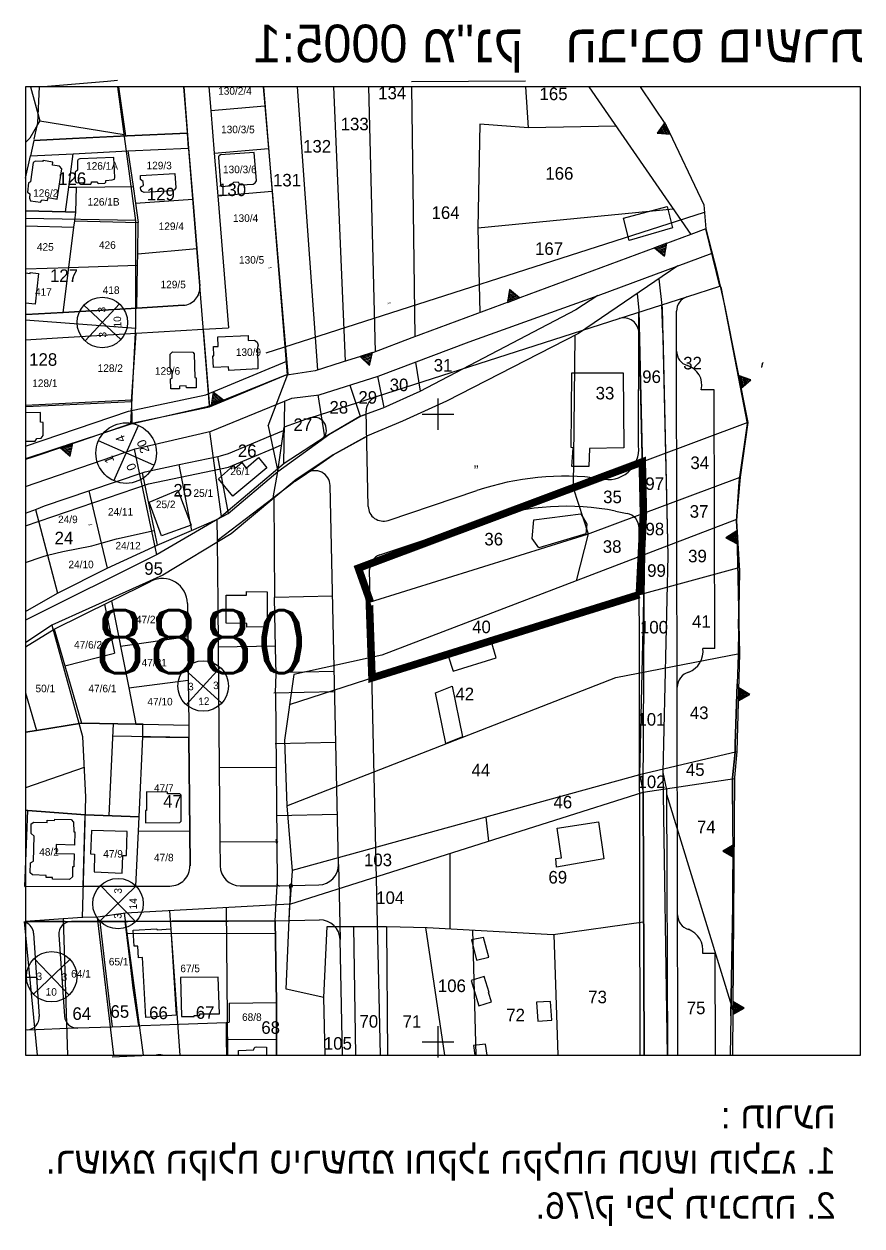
# Model space of a CAD drawing. Extents: x 148861 to 149208, y 169271 to 169495.
# Drawn here: x 149127.07 to 149160.42, y 169283 to 169330.87 of the extents above; entities that cross this region are included whole.
import ezdxf
from ezdxf.enums import TextEntityAlignment as Align

# ---------------------------------------------------------------- set-up
doc = ezdxf.new("R2010")
doc.units = 0
doc.header["$LTSCALE"] = 0.1
doc.header["$MEASUREMENT"] = 0
doc.layers.get('0').update_dxf_attribs({"linetype": 'CONTINUOUS'})
for name, color, linetype in [('BATIM', 4, 'CONTINUOUS'), ('D', 4, 'CONTINUOUS'), ('GUSH', 196, 'CONTINUOUS'), ('GUSHNAME', 196, 'CONTINUOUS'), ('HELKA', 192, 'CONTINUOUS'), ('K_AD_GRID', 8, 'CONTINUOUS'), ('MIG', 3, 'CONTINUOUS'), ('MISPAR-HELKA', 192, 'CONTINUOUS'), ('NUMLOT_1-', 4, 'CONTINUOUS'), ('ROAD-W', 8, 'CONTINUOUS'), ('S_CONCR_PRIM', 7, 'CONTINUOUS'), ('Z', 8, 'CONTINUOUS')]:
    doc.layers.add(name, color=color, linetype=linetype)
doc.styles.add('1', font='sivan.shx')
doc.styles.add('H', font='HEBTXT.SHX', dxfattribs={"width": 0.8})
doc.styles.add('ORON', font='oron.shx')
doc.styles.add('ROMANC', font='romanc.shx')
doc.styles.add('TRHEBTXT', font='hebtxt.shx')

# ---------------------------------------------------------------- blocks, each defined once
blk = doc.blocks.new('K_AD_GRID')
at = {"color": 8}
for p, q in [((0, -0.5), (0, 0.5)), ((-0.5, 0), (0.5, 0))]:
    blk.add_line(p, q, dxfattribs=at)
blk = doc.blocks.new('S')
for p, q in [((-0.05, -0.51), (-0.02, 0.02)), ((0.03, 0.56), (-0.02, 0.03))]:
    blk.add_line(p, q)
for centre, start, end in [((0.3, 0.54), 84.8817, 174.8817), ((-0.33, -0.5), 266.4293, 356.4293)]:
    blk.add_arc(centre, 0.275, start, end)
blk = doc.blocks.new('TVC_ROAD')
for p, q in [((-2.84, -2.79), (2.84, 2.89)), ((-2.84, 2.89), (2.84, -2.79))]:
    blk.add_line(p, q)
blk.add_circle((0, 0.05), 4.02)
at = {"style": 'H'}
for tag, p in [('NUMBER', (0, 2.48)), ('LEFT', (-1.97, 0.07)), ('RIGHT', (2.03, 0.07)), ('WIDTH', (0, -2.36))]:
    blk.add_attdef(tag, text='', height=1.2, dxfattribs=at).set_placement(p, align=Align.MIDDLE)
blk = doc.blocks.new('S_GUSH')
at = {"color": 196}
for p, q in [((-0.510684, 0.11547), (0.510684, 0.11547)), ((-0.444017, 0.23094), (0.444017, 0.23094)), ((-0.377351, 0.34641), (0.377351, 0.34641)), ((-0.310684, 0.46188), (0.310684, 0.46188)), ((-0.244017, 0.577351), (0.244017, 0.577351)), ((-0.177351, 0.692821), (0.177351, 0.692821)), ((-0.110684, 0.808291), (0.110684, 0.808291)), ((-0.044017, 0.923761), (0.044017, 0.923761))]:
    blk.add_line(p, q, dxfattribs=at)
blk.add_lwpolyline([(0, 1), (-0.577351, 0), (0.577351, 0)], close=True, dxfattribs=at)
blk = doc.blocks.new('TR_LOT')

msp = doc.modelspace()

# ---------------------------------------------------------------- linework, layer by layer
at = {"layer": 'BATIM', "color": 8}
for points in [[(149136.223, 169325.76), (149134.887, 169325.658), (149134.831, 169325.627), (149134.813, 169325.591), (149134.803, 169325.552), (149134.886, 169324.481), (149134.912, 169324.421), (149134.959, 169324.407), (149135.303, 169324.437), (149135.418, 169324.574), (149135.594, 169324.582), (149135.647, 169324.48), (149135.713, 169324.47), (149136.181, 169324.501), (149136.27, 169324.551), (149136.314, 169324.632), (149136.223, 169325.76)], [(149128.195, 169325.257), (149128.21, 169325.373), (149127.825, 169325.435), (149127.805, 169325.392), (149127.527, 169325.417), (149127.431, 169325.364), (149127.328, 169324.591), (149127.241, 169324.55), (149127.202, 169324.173), (149127.297, 169324.107), (149127.281, 169323.937), (149127.325, 169323.83), (149127.727, 169323.782), (149127.774, 169323.868), (149128.003, 169323.839), (149128.028, 169323.957), (149128.386, 169323.902), (149128.569, 169325.104), (149128.48, 169325.216), (149128.195, 169325.257)], [(149130.637, 169325.56), (149129.286, 169325.497), (149129.215, 169325.478), (149129.189, 169325.422), (149129.197, 169325.055), (149129.103, 169324.966), (149129.102, 169324.627), (149129.138, 169324.558), (149129.205, 169324.547), (149129.425, 169324.563), (149129.43, 169324.49), (149129.72, 169324.499), (149129.752, 169324.555), (149129.756, 169324.581), (149129.969, 169324.589), (149129.998, 169324.54), (149130.023, 169324.52), (149130.284, 169324.534), (149130.317, 169324.57), (149130.316, 169324.644), (149130.575, 169324.664), (149130.661, 169324.692), (149130.681, 169324.762), (149130.637, 169325.56)], [(149133.068, 169324.913), (149133.103, 169324.348), (149133.062, 169324.274), (149132.979, 169324.235), (149131.843, 169324.169), (149131.774, 169324.207), (149131.716, 169324.264), (149131.709, 169324.342), (149131.738, 169324.399), (149131.817, 169324.442), (149131.814, 169324.595), (149131.7, 169324.675), (149131.696, 169324.834), (149133.068, 169324.913)], [(149152.883, 169322.75), (149151.156, 169322.248), (149150.925, 169323.14), (149152.667, 169323.602), (149152.883, 169322.75)], [(149127.126, 169320.958), (149127.312, 169320.941), (149127.313, 169320.983), (149127.637, 169320.943), (149127.503, 169319.714), (149127.126, 169319.755)], [(149136.367, 169317.137), (149135.218, 169317.071), (149135.2, 169317.224), (149134.611, 169317.195), (149134.586, 169317.662), (149134.616, 169317.662), (149134.602, 169318.029), (149134.793, 169318.034), (149134.78, 169318.413), (149135.984, 169318.463), (149135.987, 169318.27), (149136.237, 169318.282), (149136.351, 169318.205), (149136.384, 169318.079), (149136.365, 169317.985), (149136.361, 169317.974), (149136.367, 169317.137)], [(149132.904, 169316.338), (149132.894, 169316.74), (149132.961, 169316.769), (149132.959, 169317.056), (149132.877, 169317.16), (149132.881, 169317.725), (149132.971, 169317.819), (149133.789, 169317.802), (149133.843, 169317.734), (149133.867, 169316.789), (149133.923, 169316.783), (149133.92, 169316.386), (149133.528, 169316.383), (149133.524, 169316.46), (149133.25, 169316.453), (149133.257, 169316.344), (149132.904, 169316.338)], [(149150.919, 169316.982), (149150.937, 169313.988), (149149.571, 169313.97), (149149.547, 169313.257), (149148.873, 169313.257), (149148.92, 169313.995), (149148.846, 169314.002), (149148.879, 169316.979), (149150.919, 169316.982)], [(149127.716, 169315.405), (149127.126, 169315.388)], [(149127.126, 169314.254), (149127.515, 169314.265), (149127.58, 169314.362), (149127.744, 169314.374), (149127.833, 169314.483), (149127.824, 169315.009), (149127.719, 169315.014), (149127.716, 169315.405)], [(149135.378, 169312.065), (149134.814, 169312.757), (149135.398, 169313.284), (149135.467, 169313.186), (149135.733, 169313.415), (149135.913, 169313.182), (149136.401, 169313.61), (149136.737, 169313.2), (149135.378, 169312.065)], [(149132.534, 169310.488), (149132.054, 169311.829), (149133.194, 169312.312), (149133.715, 169310.908), (149132.534, 169310.488)], [(149147.559, 169310.011), (149147.29, 169310.382), (149147.359, 169311.122), (149149.237, 169311.367), (149149.467, 169310.948), (149149.436, 169310.572), (149147.559, 169310.011)], [(149136.742, 169308.257), (149136.742, 169306.86), (149135.937, 169306.857), (149135.932, 169306.995), (149135.118, 169307.008), (149135.113, 169308.123), (149135.927, 169308.12), (149135.92, 169308.268), (149136.742, 169308.257)], [(149145.666, 169306.303), (149143.941, 169305.751), (149144.151, 169305.106), (149145.86, 169305.631), (149145.666, 169306.303)], [(149144.11, 169304.507), (149144.517, 169302.488), (149143.862, 169302.219), (149143.45, 169304.238), (149144.11, 169304.507)], [(149131.901, 169299.06), (149133.271, 169299.07), (149133.32, 169299.121), (149133.324, 169300.157), (149133.273, 169300.216), (149132.775, 169300.209), (149132.774, 169300.284), (149131.935, 169300.295), (149131.945, 169299.556), (149131.899, 169299.555), (149131.901, 169299.06)], [(149129.063, 169297.828), (149129.055, 169297.309), (149129, 169297.305), (149128.99, 169296.911), (149128.873, 169296.804), (149128.193, 169296.82), (149128.196, 169296.876), (149127.953, 169296.88), (149127.95, 169296.959), (149127.401, 169296.984), (149127.307, 169297.063), (149127.326, 169297.463), (149127.446, 169297.535), (149127.467, 169298.531), (149127.356, 169298.638), (149127.354, 169299.013), (149127.452, 169299.087), (149127.986, 169299.079), (149127.988, 169299.165), (149128.285, 169299.156), (149128.286, 169299.202), (149128.936, 169299.196), (149129.033, 169299.085), (149129.044, 169298.704), (149129.086, 169298.697), (149129.076, 169298.173), (149128.345, 169298.199), (149128.343, 169297.839), (149129.063, 169297.828)], [(149148.26, 169297.289), (149148.238, 169297.637), (149148.46, 169297.671), (149148.292, 169298.843), (149149.928, 169299.102), (149150.15, 169297.631), (149148.26, 169297.289)], [(149131.167, 169298.715), (149129.746, 169298.753), (149129.718, 169297.826), (149129.865, 169297.809), (149129.864, 169297.108), (149130.979, 169297.058), (149130.999, 169297.762), (149131.144, 169297.753), (149131.167, 169298.715)], [(149132.91, 169294.836), (149133.118, 169291.397), (149131.916, 169291.31), (149131.779, 169293.692), (149131.623, 169293.683), (149131.6, 169294.151), (149131.456, 169294.143), (149131.41, 169294.781), (149132.357, 169294.842), (149132.364, 169294.796), (149132.91, 169294.836)], [(149145.357, 169294.499), (149144.879, 169294.399), (149145.083, 169293.59), (149145.569, 169293.713), (149145.357, 169294.499)], [(149134.797, 169292.914), (149133.301, 169292.899), (149133.336, 169291.348), (149133.841, 169291.35), (149133.84, 169291.386), (149134.067, 169291.388), (149134.067, 169291.447), (149134.845, 169291.451), (149134.797, 169292.914)], [(149145.382, 169292.934), (149144.862, 169292.778), (149145.171, 169291.771), (149145.677, 169291.926), (149145.558, 169292.297), (149145.58, 169292.302), (149145.382, 169292.934)], [(149148.02, 169291.946), (149147.469, 169291.917), (149147.524, 169291.158), (149148.073, 169291.204), (149148.02, 169291.946)], [(149135.602, 169289.809), (149135.605, 169289.991), (149136.214, 169290.021), (149136.233, 169290.087), (149136.267, 169290.121), (149136.314, 169290.136), (149136.713, 169290.124), (149136.722, 169290.089), (149136.721, 169289.809)], [(149145.439, 169290.242), (149144.962, 169290.192), (149145.009, 169289.809)], [(149145.505, 169289.809), (149145.439, 169290.242)]]:
    msp.add_lwpolyline(points, dxfattribs=at)
at = {"layer": 'GUSH', "color": 8}
for points in [[(149151.591, 169328.371), (149152.626, 169326.834), (149154.131, 169323.67), (149154.213, 169322.72), (149153.615, 169322.496), (149142.499, 169318.371), (149140.976, 169317.797), (149139.728, 169317.401), (149138.651, 169317.065), (149137.444, 169316.874), (149134.355, 169315.626), (149131.276, 169314.926), (149127.126, 169313.551)], [(149154.213, 169322.72), (149154.647, 169321.021), (149154.959, 169319.613), (149155.874, 169315.004), (149155.578, 169312.821), (149155.431, 169311.19), (149155.553, 169305.807), (149155.446, 169301.905), (149155.35, 169300.867), (149155.263, 169289.809)]]:
    msp.add_lwpolyline(points, dxfattribs=at)
at = {"layer": 'HELKA', "color": 8}
for points in [[(149147.023, 169328.593), (149142.488, 169328.574)], [(149127.325, 169328.371), (149127.691, 169327.019), (149127.298, 169326.329), (149127.126, 169326.148)], [(149131.313, 169314.934), (149131.517, 169318.841), (149131.517, 169323.032), (149130.803, 169328.371)], [(149133.413, 169328.371), (149134.439, 169315.66)], [(149137.551, 169316.891), (149136.615, 169328.371)], [(149137.933, 169328.371), (149138.751, 169317.096)], [(149139.863, 169317.444), (149139.392, 169328.371)], [(149140.784, 169328.371), (149141.041, 169317.821)], [(149142.491, 169328.371), (149142.62, 169318.416)], [(149147.15, 169326.743), (149147.038, 169328.371)], [(149149.548, 169328.371), (149153.615, 169322.496)], [(149127.691, 169327.019), (149131.056, 169326.478)], [(149150.628, 169326.81), (149147.15, 169326.743), (149145.208, 169326.878), (149145.13, 169322.749), (149145.204, 169319.375)], [(149145.13, 169322.749), (149152.911, 169323.513)], [(149131.515, 169323.049), (149127.126, 169323.121)], [(149127.126, 169312.459), (149131.493, 169313.957), (149134.509, 169314.659), (149137.722, 169315.968), (149138.82, 169316.111), (149141.161, 169316.853), (149144.785, 169318.209), (149149.925, 169320.066), (149154.462, 169321.745)], [(149153.091, 169321.238), (149149.144, 169318.545), (149143.883, 169315.849), (149142.133, 169315.053), (149140.745, 169314.47), (149139.378, 169313.72), (149137.904, 169312.732), (149135.315, 169310.569), (149132.588, 169308.924), (149128.167, 169306.936), (149127.126, 169306.234)], [(149152.341, 169320.726), (149152.467, 169319.537), (149152.69, 169309.693), (149152.492, 169301.063), (149152.639, 169300.377), (149152.675, 169289.809)], [(149149.903, 169320.058), (149149.038, 169319.485), (149142.826, 169316.241), (149141.346, 169315.567), (149140.43, 169315.245), (149139.055, 169314.438), (149137.423, 169313.364), (149134.853, 169311.194), (149132.372, 169309.743), (149127.126, 169307.135)], [(149151.47, 169320.132), (149151.539, 169319.478), (149151.761, 169309.693), (149151.561, 169300.975), (149151.71, 169300.277), (149151.746, 169289.809)], [(149127.126, 169319.086), (149131.513, 169318.755)], [(149148.989, 169318.466), (149148.928, 169312.404), (149149.529, 169310.563), (149149.049, 169308.701)], [(149142.647, 169317.409), (149142.834, 169316.245)], [(149141.408, 169315.595), (149141.146, 169316.848)], [(149140.031, 169316.495), (149140.447, 169315.251)], [(149127.126, 169315.689), (149131.364, 169315.912)], [(149137.431, 169315.849), (149137.399, 169313.344)], [(149139.045, 169314.432), (149138.769, 169316.105)], [(149155.874, 169315.004), (149140.376, 169309.202), (149140.812, 169307.845), (149149.502, 169310.553), (149155.578, 169312.821)], [(149134.93, 169311.26), (149134.465, 169314.649)], [(149131.449, 169313.942), (149132.346, 169309.73)], [(149155.432, 169311.142), (149141.314, 169305.743), (149137.809, 169304.97), (149137.435, 169302.351), (149137.533, 169299.737), (149137.74, 169297.154), (149137.641, 169295.822), (149151.71, 169300.277), (149155.35, 169300.829)], [(149137.637, 169303.768), (149149.01, 169307.452), (149155.475, 169309.214)], [(149128.167, 169306.936), (149129.392, 169302.492), (149129.519, 169300.081), (149129.382, 169295.282)], [(149137.533, 169299.733), (149150.623, 169304.849), (149155.553, 169305.807)], [(149155.444, 169301.884), (149151.561, 169300.975), (149137.74, 169297.161)], [(149129.457, 169301.266), (149127.126, 169300.45)], [(149152.64, 169300.195), (149155.277, 169291.596)], [(149145.446, 169299.287), (149145.556, 169298.328)], [(149144.022, 169297.842), (149144.014, 169294.841)], [(149139.056, 169289.809), (149139.002, 169292.106), (149137.503, 169292.441), (149137.641, 169295.822), (149131.112, 169295.464), (149129.999, 169295.301), (149129.385, 169295.283), (149127.126, 169295.133)], [(149132.854, 169295.56), (149133.273, 169289.809)], [(149135.185, 169289.809), (149135.12, 169295.684)], [(149127.067, 169295.129), (149127.589, 169289.809)], [(149128.811, 169289.809), (149128.639, 169295.233)], [(149129.983, 169295.3), (149130.63, 169289.809)], [(149131.823, 169289.809), (149131.071, 169295.458)], [(149139.002, 169292.106), (149139.134, 169294.93), (149141.493, 169294.934), (149143.111, 169294.891), (149148.136, 169294.609), (149151.728, 169295.117)], [(149140.184, 169294.932), (149140.256, 169289.809)], [(149141.554, 169289.809), (149141.502, 169294.934)], [(149143.044, 169294.893), (149143.799, 169289.809)], [(149145.068, 169289.809), (149144.937, 169294.789)], [(149148.161, 169294.612), (149148.316, 169289.809)]]:
    msp.add_lwpolyline(points, dxfattribs=at)
at = {"layer": 'MIG', "color": 8}
for p, q in [((149127.681, 169328.376), (149130.387, 169328.6)), ((149130.387, 169328.6), (149130.786, 169328.639)), ((149130.787, 169328.633), (149130.787, 169328.633)), ((149127.617, 169326.94), (149127.681, 169328.376)), ((149127.617, 169326.94), (149127.681, 169328.376)), ((149130.825, 169328.371), (149131.108, 169326.415)), ((149130.825, 169328.371), (149131.108, 169326.415)), ((149130.825, 169328.371), (149131.108, 169326.415)), ((149133.421, 169328.371), (149133.618, 169325.928)), ((149134.426, 169328.371), (149134.502, 169327.428)), ((149136.59, 169328.371), (149136.655, 169327.617)), ((149134.502, 169327.428), (149136.655, 169327.617)), ((149136.655, 169327.617), (149136.799, 169325.921)), ((149134.502, 169327.428), (149134.639, 169325.729)), ((149127.47, 169326.281), (149127.617, 169326.94)), ((149127.459, 169326.23), (149128.99, 169326.308)), ((149128.99, 169326.308), (149131.164, 169326.418)), ((149131.167, 169326.418), (149133.57, 169326.526)), ((149127.323, 169325.622), (149129.021, 169325.709)), ((149127.323, 169325.622), (149129.021, 169325.709)), ((149128.848, 169324.371), (149129.021, 169325.709)), ((149129.021, 169325.709), (149131.194, 169325.819)), ((149129.021, 169325.709), (149131.194, 169325.819)), ((149131.194, 169325.819), (149133.618, 169325.928)), ((149131.194, 169325.819), (149133.618, 169325.928)), ((149131.194, 169325.819), (149131.205, 169325.745)), ((149131.205, 169325.745), (149131.405, 169324.395)), ((149133.618, 169325.928), (149133.783, 169323.892)), ((149133.618, 169325.928), (149133.783, 169323.892)), ((149134.639, 169325.729), (149136.799, 169325.921)), ((149134.639, 169325.729), (149134.776, 169324.024)), ((149136.799, 169325.921), (149136.944, 169324.22)), ((149127.126, 169324.733), (149127.323, 169325.622)), ((149127.126, 169324.733), (149127.323, 169325.622)), ((149128.723, 169323.396), (149128.848, 169324.371)), ((149128.848, 169324.371), (149129.149, 169324.373)), ((149129.13, 169323.386), (149129.149, 169324.373)), ((149129.149, 169324.373), (149131.405, 169324.395)), ((149131.405, 169324.395), (149131.502, 169323.738)), ((149131.502, 169323.738), (149133.783, 169323.892)), ((149133.783, 169323.892), (149133.942, 169321.928)), ((149133.783, 169323.892), (149133.942, 169321.928)), ((149134.776, 169324.024), (149136.944, 169324.22)), ((149134.776, 169324.024), (149134.988, 169321.401)), ((149136.944, 169324.22), (149137.17, 169321.563)), ((149127.126, 169323.438), (149128.723, 169323.396)), ((149128.723, 169323.396), (149127.126, 169323.438)), ((149128.723, 169323.396), (149129.13, 169323.386)), ((149129.13, 169323.386), (149128.723, 169323.396)), ((149129.086, 169323.036), (149129.13, 169323.386)), ((149129.086, 169323.036), (149129.13, 169323.386)), ((149131.502, 169323.738), (149131.616, 169322.97)), ((149136.7, 169317.772), (149154.155, 169323.384)), ((149127.126, 169322.837), (149129.055, 169322.787)), ((149127.126, 169322.837), (149129.055, 169322.787)), ((149129.055, 169322.787), (149129.086, 169323.036)), ((149129.055, 169322.787), (149129.086, 169323.036)), ((149129.086, 169323.036), (149131.616, 169322.97)), ((149131.596, 169321.724), (149131.616, 169322.97)), ((149128.852, 169321.177), (149129.055, 169322.787)), ((149154.763, 169320.428), (149154.213, 169322.72)), ((149131.596, 169321.724), (149133.942, 169321.928)), ((149133.942, 169321.928), (149134.064, 169320.426)), ((149133.942, 169321.928), (149134.064, 169320.426)), ((149131.589, 169321.27), (149131.596, 169321.724)), ((149134.988, 169321.401), (149135.2, 169318.775)), ((149137.17, 169321.563), (149137.397, 169318.906)), ((149127.126, 169321.119), (149128.852, 169321.177)), ((149128.627, 169319.386), (149128.852, 169321.177)), ((149128.852, 169321.177), (149131.589, 169321.27)), ((149131.561, 169319.561), (149131.589, 169321.27)), ((149150.757, 169319.14), (149153.455, 169320.008)), ((149153.455, 169320.008), (149154.763, 169320.428)), ((149155.439, 169317.162), (149154.815, 169320.402)), ((149155.439, 169317.162), (149154.815, 169320.402)), ((149128.627, 169319.386), (149131.561, 169319.561)), ((149131.561, 169319.561), (149128.627, 169319.386)), ((149131.561, 169319.561), (149133.408, 169319.671)), ((149133.408, 169319.671), (149131.561, 169319.561)), ((149152.489, 169318.572), (149152.451, 169319.685)), ((149127.145, 169319.301), (149128.627, 169319.386)), ((149128.627, 169319.386), (149127.145, 169319.301)), ((149141.099, 169316.035), (149150.757, 169319.14)), ((149151.54, 169318.57), (149151.541, 169319.392)), ((149151.761, 169309.693), (149151.541, 169319.392)), ((149153.042, 169317.846), (149153.039, 169319.436)), ((149128.609, 169318.383), (149131.536, 169318.557)), ((149131.339, 169315.837), (149131.536, 169318.557)), ((149131.536, 169318.557), (149134.202, 169318.716)), ((149134.202, 169318.716), (149135.2, 169318.775)), ((149134.202, 169318.716), (149134.452, 169315.626)), ((149137.397, 169318.906), (149137.567, 169316.926)), ((149151.529, 169314.067), (149151.54, 169318.57)), ((149152.489, 169318.572), (149152.69, 169309.693)), ((149127.126, 169318.295), (149128.609, 169318.383)), ((149153.092, 169289.809), (149153.042, 169317.846)), ((149134.303, 169316.106), (149137.522, 169317.449)), ((149155.439, 169317.162), (149155.862, 169314.966)), ((149155.862, 169314.966), (149155.439, 169317.162)), ((149134.452, 169315.626), (149137.567, 169316.926)), ((149136.791, 169314.869), (149137.567, 169316.926)), ((149154.544, 169316.307), (149154.019, 169316.306)), ((149154.563, 169306.007), (149154.544, 169316.307)), ((149127.126, 169315.635), (149128.618, 169315.707)), ((149128.617, 169315.714), (149128.618, 169315.707)), ((149128.618, 169315.707), (149131.339, 169315.837)), ((149131.229, 169315.455), (149134.303, 169316.106)), ((149131.339, 169315.837), (149131.362, 169314.972)), ((149138.45, 169315.184), (149141.099, 169316.035)), ((149127.126, 169314.06), (149131.229, 169315.455)), ((149131.362, 169314.972), (149134.452, 169315.626)), ((149138.45, 169315.184), (149137.419, 169314.822)), ((149139.203, 169314.525), (149140.43, 169315.245)), ((149140.43, 169315.245), (149140.686, 169315.335)), ((149140.767, 169311.661), (149140.683, 169315.451)), ((149128.811, 169314.105), (149131.362, 169314.972)), ((149136.791, 169314.869), (149137.171, 169313.051)), ((149137.171, 169313.051), (149137.419, 169314.822)), ((149155.862, 169314.966), (149155.541, 169312.745)), ((149155.541, 169312.745), (149155.862, 169314.966)), ((149135.205, 169313.773), (149136.874, 169314.47)), ((149136.788, 169314.434), (149137.4, 169314.686)), ((149137.171, 169313.051), (149138.897, 169314.303)), ((149138.897, 169314.303), (149139.203, 169314.525)), ((149139.378, 169313.72), (149140.705, 169314.448)), ((149127.308, 169313.594), (149128.811, 169314.105)), ((149134.885, 169313.673), (149135.205, 169313.773)), ((149135.199, 169313.229), (149136.978, 169313.972)), ((149136.978, 169313.972), (149137.32, 169314.112)), ((149131.893, 169313.04), (149133.239, 169313.325)), ((149133.232, 169313.324), (149133.737, 169310.705)), ((149133.239, 169313.325), (149134.778, 169313.651)), ((149134.768, 169313.649), (149135.19, 169311.38)), ((149134.778, 169313.651), (149134.885, 169313.673)), ((149138.307, 169312.977), (149139.378, 169313.72)), ((149129.68, 169312.288), (149131.814, 169313.013)), ((149131.767, 169312.998), (149132.246, 169310.704)), ((149131.814, 169313.013), (149131.893, 169313.04)), ((149131.814, 169313.013), (149131.893, 169313.04)), ((149132.026, 169312.557), (149135.199, 169313.229)), ((149135.19, 169311.38), (149137.171, 169313.051)), ((149136.989, 169311.999), (149137.171, 169313.051)), ((149137.865, 169312.671), (149138.307, 169312.977)), ((149127.126, 169310.892), (149132.026, 169312.557)), ((149137.656, 169312.51), (149137.004, 169312.01)), ((149137.872, 169312.676), (149137.656, 169312.51)), ((149139.582, 169297.405), (149139.248, 169312.497)), ((149155.468, 169311.639), (149155.534, 169312.637)), ((149155.534, 169312.637), (149155.541, 169312.745)), ((149155.534, 169312.637), (149155.541, 169312.745)), ((149127.884, 169311.678), (149129.68, 169312.288)), ((149129.644, 169312.276), (149130.137, 169310.2)), ((149134.754, 169310.298), (149136.989, 169311.999)), ((149136.989, 169311.999), (149137.004, 169312.01)), ((149137.004, 169312.01), (149137.04, 169308.039)), ((149141.557, 169311.106), (149145.093, 169312.289)), ((149127.126, 169311.392), (149127.565, 169311.557)), ((149127.525, 169311.542), (149128.002, 169309.713)), ((149127.565, 169311.557), (149127.884, 169311.678)), ((149127.565, 169311.557), (149127.884, 169311.678)), ((149134.746, 169311.133), (149135.19, 169311.38)), ((149134.746, 169311.133), (149135.19, 169311.38)), ((149150.61, 169311.474), (149151.072, 169311.382)), ((149155.432, 169311.093), (149155.468, 169311.639)), ((149155.468, 169311.639), (149155.432, 169311.093)), ((149133.737, 169310.705), (149134.746, 169311.133)), ((149134.746, 169311.133), (149134.754, 169310.298)), ((149141.232, 169309.731), (149145.474, 169311.151)), ((149155.547, 169309.097), (149155.432, 169311.093)), ((149155.432, 169311.093), (149155.547, 169309.097)), ((149130.741, 169310.368), (149132.246, 169310.704)), ((149132.246, 169310.704), (149132.368, 169310.122)), ((149132.368, 169310.122), (149133.737, 169310.705)), ((149151.592, 169289.809), (149151.554, 169310.795)), ((149128.605, 169309.865), (149129.77, 169310.096)), ((149129.77, 169310.096), (149130.137, 169310.2)), ((149130.137, 169310.2), (149130.741, 169310.368)), ((149130.137, 169310.2), (149130.372, 169309.207)), ((149130.372, 169309.207), (149132.368, 169310.122)), ((149134.754, 169310.298), (149134.777, 169307.808)), ((149127.126, 169309.432), (149127.785, 169309.659)), ((149127.785, 169309.659), (149128.002, 169309.713)), ((149128.002, 169309.713), (149128.605, 169309.865)), ((149128.002, 169309.713), (149128.394, 169308.211)), ((149151.71, 169300.277), (149151.761, 169309.693)), ((149152.69, 169309.693), (149152.492, 169301.063)), ((149128.394, 169308.211), (149130.372, 169309.207)), ((149141.251, 169289.809), (149140.823, 169309.149)), ((149155.509, 169306.797), (149155.547, 169309.097)), ((149155.547, 169309.097), (149155.509, 169306.797)), ((149130.543, 169307.895), (149132.129, 169308.683)), ((149130.543, 169307.895), (149132.129, 169308.683)), ((149127.126, 169307.47), (149128.394, 169308.211)), ((149137.04, 169308.044), (149139.346, 169308.095)), ((149137.083, 169306.033), (149137.04, 169308.039)), ((149140.918, 169304.831), (149151.559, 169308.147)), ((149128.272, 169306.768), (149130.543, 169307.895)), ((149130.274, 169307.762), (149130.662, 169305.816)), ((149130.543, 169307.895), (149131.233, 169304.432)), ((149133.574, 169307.797), (149133.603, 169304.737)), ((149133.574, 169307.797), (149133.603, 169304.737)), ((149134.777, 169307.808), (149134.792, 169306.071)), ((149127.126, 169306.07), (149128.272, 169306.768)), ((149128.272, 169306.768), (149129.348, 169303.028)), ((149155.509, 169306.797), (149155.492, 169305.752)), ((149155.509, 169306.797), (149155.492, 169305.752)), ((149130.9, 169306.099), (149133.586, 169306.477)), ((149134.792, 169306.071), (149137.082, 169306.107)), ((149134.792, 169306.071), (149134.793, 169306.024)), ((149134.792, 169306.071), (149134.793, 169306.024)), ((149128.69, 169305.317), (149130.662, 169305.816)), ((149134.793, 169306.024), (149134.837, 169301.264)), ((149134.793, 169306.024), (149134.837, 169301.264)), ((149137.109, 169304.993), (149137.083, 169306.033)), ((149154.563, 169306.007), (149154.089, 169306.006)), ((149155.492, 169305.752), (149155.455, 169304.598)), ((149155.492, 169305.752), (149155.455, 169304.598)), ((149131.233, 169304.432), (149133.603, 169304.737)), ((149133.603, 169304.737), (149133.62, 169303.026)), ((149133.603, 169304.737), (149133.62, 169303.026)), ((149136.995, 169305.042), (149139.412, 169305.096)), ((149137.076, 169304.241), (149137.109, 169304.993)), ((149127.126, 169304.241), (149127.557, 169302.741)), ((149131.233, 169304.432), (149131.52, 169302.99)), ((149137.013, 169304.242), (149139.43, 169304.296)), ((149137.076, 169304.241), (149137.104, 169301.271)), ((149155.378, 169302.198), (149155.455, 169304.598)), ((149155.455, 169304.598), (149155.378, 169302.198)), ((149127.126, 169302.672), (149127.557, 169302.741)), ((149127.557, 169302.741), (149127.126, 169302.672)), ((149127.557, 169302.741), (149129.348, 169303.028)), ((149129.348, 169303.028), (149127.557, 169302.741)), ((149129.348, 169303.028), (149131.52, 169302.99)), ((149131.52, 169302.99), (149129.348, 169303.028)), ((149129.348, 169303.028), (149131.52, 169302.99)), ((149130.613, 169303.006), (149130.445, 169299.355)), ((149131.52, 169302.99), (149131.643, 169302.988)), ((149131.643, 169302.988), (149131.52, 169302.99)), ((149131.52, 169302.99), (149131.643, 169302.988)), ((149131.643, 169302.988), (149131.814, 169302.985)), ((149131.814, 169302.985), (149131.643, 169302.988)), ((149131.643, 169302.988), (149131.814, 169302.985)), ((149131.791, 169302.485), (149131.799, 169302.986)), ((149131.814, 169302.985), (149133.621, 169302.954)), ((149131.814, 169302.985), (149133.621, 169302.954)), ((149133.62, 169303.026), (149133.621, 169302.954)), ((149133.62, 169303.026), (149133.621, 169302.954)), ((149133.621, 169302.954), (149133.626, 169302.454)), ((149133.626, 169302.454), (149130.59, 169302.506)), ((149131.644, 169299.3), (149131.791, 169302.485)), ((149131.791, 169302.485), (149133.626, 169302.454)), ((149133.626, 169302.454), (149133.626, 169302.451)), ((149133.626, 169302.451), (149133.626, 169302.454)), ((149133.626, 169302.451), (149133.661, 169298.74)), ((149133.661, 169298.74), (149133.626, 169302.451)), ((149137.058, 169302.216), (149139.475, 169302.269)), ((149155.262, 169300.846), (149155.368, 169301.873)), ((149155.368, 169301.873), (149155.262, 169300.846)), ((149155.368, 169301.873), (149155.378, 169302.198)), ((149155.378, 169302.198), (149155.368, 169301.873)), ((149134.837, 169301.264), (149137.104, 169301.271)), ((149134.837, 169301.264), (149134.865, 169298.304)), ((149134.837, 169301.264), (149134.865, 169298.304)), ((149137.104, 169301.271), (149137.104, 169301.268)), ((149137.104, 169301.268), (149137.13, 169298.311)), ((149152.492, 169301.063), (149152.667, 169289.809)), ((149155.266, 169299.799), (149155.262, 169300.846)), ((149155.262, 169300.846), (149155.266, 169299.799)), ((149151.746, 169289.809), (149151.71, 169300.277)), ((149127.094, 169296.525), (149127.218, 169299.551)), ((149127.126, 169299.558), (149127.218, 169299.551)), ((149127.126, 169299.558), (149127.218, 169299.551)), ((149127.218, 169299.551), (149127.126, 169299.558)), ((149127.218, 169299.551), (149129.494, 169299.372)), ((149127.218, 169299.551), (149129.5, 169299.372)), ((149129.494, 169299.372), (149127.218, 169299.551)), ((149129.424, 169296.531), (149129.494, 169299.372)), ((149129.494, 169299.372), (149129.5, 169299.372)), ((149129.5, 169299.372), (149129.494, 169299.372)), ((149129.5, 169299.372), (149131.644, 169299.3)), ((149129.5, 169299.372), (149131.644, 169299.3)), ((149131.644, 169299.3), (149129.5, 169299.372)), ((149137.121, 169299.351), (149139.538, 169299.404)), ((149155.266, 169299.799), (149155.276, 169297.199)), ((149155.266, 169299.799), (149155.276, 169297.199)), ((149131.617, 169298.731), (149131.644, 169299.3)), ((149131.514, 169296.538), (149131.617, 169298.731)), ((149131.617, 169298.731), (149133.661, 169298.74)), ((149133.661, 169298.74), (149133.673, 169297.35)), ((149133.673, 169297.35), (149133.661, 169298.74)), ((149134.865, 169298.304), (149137.13, 169298.311)), ((149134.865, 169298.304), (149134.874, 169297.343)), ((149134.865, 169298.304), (149134.874, 169297.343)), ((149137.167, 169298.295), (149137.089, 169298.397)), ((149137.104, 169298.263), (149137.167, 169298.295)), ((149137.13, 169298.311), (149137.147, 169296.551)), ((149139.582, 169297.405), (149139.648, 169294.408)), ((149155.276, 169295.772), (149155.276, 169297.199)), ((149127.094, 169296.525), (149129.424, 169296.531)), ((149127.094, 169296.525), (149129.424, 169296.531)), ((149129.424, 169296.531), (149131.514, 169296.538)), ((149129.424, 169296.531), (149131.514, 169296.538)), ((149131.514, 169296.538), (149132.876, 169296.543)), ((149131.514, 169296.538), (149132.876, 169296.543)), ((149135.674, 169296.55), (149137.147, 169296.551)), ((149135.674, 169296.55), (149135.721, 169296.55)), ((149135.721, 169296.55), (149137.147, 169296.551)), ((149137.063, 169295.151), (149137.147, 169296.551)), ((149137.238, 169296.52), (149137.112, 169296.63)), ((149137.162, 169296.551), (149138.8, 169296.587)), ((149137.614, 169295.163), (149137.69, 169296.562)), ((149137.639, 169296.591), (149137.631, 169296.442)), ((149137.725, 169296.638), (149137.639, 169296.591)), ((149137.757, 169296.497), (149137.725, 169296.638)), ((149155.24, 169293.57), (149155.276, 169295.772)), ((149155.276, 169295.772), (149155.24, 169293.57)), ((149128.709, 169295.129), (149127.123, 169295.125)), ((149127.123, 169295.125), (149127.127, 169295.125)), ((149127.127, 169295.125), (149128.709, 169295.129)), ((149127.127, 169295.125), (149128.709, 169295.129)), ((149128.709, 169295.129), (149130.078, 169295.133)), ((149130.078, 169295.133), (149128.951, 169295.129)), ((149130.078, 169295.133), (149130.297, 169293.268)), ((149130.078, 169295.133), (149130.082, 169295.133)), ((149130.082, 169295.133), (149130.078, 169295.133)), ((149130.082, 169295.133), (149131.085, 169295.136)), ((149131.085, 169295.136), (149130.082, 169295.133)), ((149131.084, 169295.14), (149131.298, 169293.293)), ((149131.085, 169295.136), (149131.199, 169295.136)), ((149131.199, 169295.136), (149131.085, 169295.136)), ((149131.199, 169295.136), (149132.963, 169295.14)), ((149132.963, 169295.14), (149131.199, 169295.136)), ((149132.963, 169295.14), (149135.189, 169295.145)), ((149135.189, 169295.145), (149132.963, 169295.14)), ((149135.189, 169295.145), (149137.063, 169295.151)), ((149137.063, 169295.151), (149135.189, 169295.145)), ((149137.063, 169295.151), (149138.831, 169295.19)), ((149137.063, 169295.151), (149137.111, 169291.905)), ((149137.063, 169295.151), (149137.111, 169291.905)), ((149137.111, 169291.905), (149137.063, 169295.151)), ((149127.447, 169294.659), (149127.673, 169291.35)), ((149128.453, 169294.595), (149128.675, 169291.356)), ((149137.071, 169294.649), (149131.142, 169294.636)), ((149139.75, 169289.809), (149139.648, 169294.408)), ((149154.584, 169293.853), (149154.084, 169293.853)), ((149154.592, 169289.809), (149154.584, 169293.853)), ((149130.297, 169293.268), (149130.57, 169290.94)), ((149131.298, 169293.293), (149131.392, 169292.479)), ((149155.205, 169291.369), (149155.24, 169293.57)), ((149155.24, 169293.57), (149155.205, 169291.369)), ((149127.126, 169292.907), (149127.566, 169292.916)), ((149131.392, 169292.479), (149131.627, 169290.979)), ((149135.228, 169291.879), (149137.111, 169291.905)), ((149135.228, 169291.879), (149135.237, 169291.114)), ((149137.111, 169291.905), (149137.114, 169290.438)), ((149137.111, 169291.905), (149137.114, 169290.438)), ((149137.114, 169290.438), (149137.111, 169291.905)), ((149155.205, 169291.369), (149155.18, 169289.809)), ((149155.205, 169291.369), (149155.18, 169289.809)), ((149127.126, 169290.814), (149127.551, 169290.83)), ((149127.551, 169290.83), (149128.813, 169290.876)), ((149128.813, 169290.876), (149129.192, 169290.89)), ((149129.184, 169290.895), (149129.164, 169290.883)), ((149129.184, 169290.895), (149129.207, 169290.882)), ((149129.192, 169290.89), (149130.57, 169290.94)), ((149130.57, 169290.94), (149131.627, 169290.979)), ((149130.57, 169290.94), (149131.627, 169290.979)), ((149131.627, 169290.979), (149131.735, 169290.983)), ((149131.627, 169290.979), (149131.735, 169290.983)), ((149131.735, 169290.983), (149133.238, 169291.039)), ((149131.735, 169290.983), (149133.238, 169291.039)), ((149133.238, 169291.039), (149135.107, 169291.109)), ((149133.238, 169291.039), (149135.107, 169291.109)), ((149135.107, 169291.109), (149135.237, 169291.114)), ((149135.107, 169291.109), (149135.116, 169290.425)), ((149135.107, 169291.109), (149135.116, 169290.425)), ((149135.116, 169290.425), (149137.114, 169290.438)), ((149135.116, 169290.425), (149135.123, 169289.809)), ((149135.116, 169290.425), (149135.123, 169289.809)), ((149137.114, 169290.438), (149137.116, 169289.809)), ((149137.114, 169290.438), (149137.116, 169289.809)), ((149137.116, 169289.809), (149137.114, 169290.438)), ((149131.761, 169289.789), (149132.323, 169289.809)), ((149130.58, 169289.745), (149131.761, 169289.789))]:
    msp.add_line(p, q, dxfattribs=at)
msp.add_lwpolyline([(149133.57, 169326.526), (149131.166, 169326.418), (149128.99, 169326.308), (149128.99, 169326.308), (149127.459, 169326.23), (149127.323, 169325.622), (149129.021, 169325.709), (149131.194, 169325.819), (149133.618, 169325.928)], close=True, dxfattribs=at)
for centre, radius, start, end in [((149133.366, 169320.37), 0.7, 273.4194, 4.6251), ((149133.366, 169320.37), 0.7, 273.4194, 4.6251), ((149153.639, 169319.437), 0.6, 107.8237, 180.1021), ((149127.161, 169320.301), 1, 267.9836, 269.1037), ((149127.161, 169320.301), 1, 267.9836, 269.1037), ((149150.94, 169318.569), 0.6, 0.1021, 107.8237), ((149153.642, 169317.847), 0.6, 180.1021, 253.5005), ((149153.244, 169316.505), 0.8, 345.6246, 73.5005), ((149141.283, 169315.464), 0.6, 107.8237, 181.2674), ((149138.603, 169314.708), 0.5, 305.9578, 107.8237), ((149150.318, 169313.947), 1.218, 255.4708, 5.686), ((149126.987, 169314.541), 1, 277.9932, 288.7733), ((149126.987, 169314.541), 1, 288.6238, 288.7733), ((149126.987, 169314.541), 1, 288.6238, 288.7733), ((149138.648, 169312.484), 0.6, 1.2674, 124.7289), ((149148.575, 169302.016), 10.847, 82.3871, 108.7254), ((149141.367, 169311.675), 0.6, 181.2674, 288.5097), ((149148.648, 169301.668), 10, 78.6858, 108.5097), ((149150.954, 169310.793), 0.6, 0.1021, 78.6858), ((149141.423, 169309.162), 0.6, 108.5097, 181.2674), ((149132.574, 169307.787), 1, 0.56, 116.4048), ((149153.219, 169305.885), 0.878, 290.3533, 7.907), ((149153.698, 169304.453), 0.633, 105.9526, 179.1149), ((149132.873, 169297.343), 0.8, 270.2091, 0.4912), ((149132.873, 169297.343), 0.8, 270.209, 0.4912), ((149135.674, 169297.35), 0.8, 180.5301, 270.0301), ((149135.674, 169297.35), 0.8, 180.5301, 270.0301), ((149138.782, 169297.387), 0.8, 271.2674, 1.2674), ((149126.948, 169294.625), 0.5, 3.9109, 69.1899), ((149128.952, 169294.629), 0.5, 90.1687, 183.9109), ((149138.849, 169294.39), 0.8, 1.2674, 91.2674), ((149153.682, 169295.393), 0.6, 180.1021, 253.5005), ((149153.177, 169293.968), 0.914, 352.7955, 68.5626), ((149127.174, 169291.316), 0.5, 272.1355, 3.9109), ((149129.174, 169291.39), 0.5, 183.9109, 272.067), ((149132.448, 169289.018), 0.801, 80.8707, 98.9662), ((149132.448, 169289.018), 0.801, 80.8707, 98.9662)]:
    msp.add_arc(centre, radius, start, end, dxfattribs=at)
at = {"layer": 'ROAD-W', "color": 8}
msp.add_lwpolyline([(149127.126, 169289.809), (149160.366, 169289.809), (149160.366, 169328.371), (149127.126, 169328.371)], close=True, dxfattribs=at)
at = {"layer": 'ROAD-W', "color": 8, "const_width": 0.3}
for points in [[(149140.851, 169307.857), (149140.376, 169309.202), (149148.928, 169312.404), (149151.676, 169313.432), (149151.722, 169311.381), (149151.559, 169308.147)], [(149140.851, 169307.857), (149140.812, 169307.845), (149140.918, 169304.831), (149151.559, 169308.147)], [(149140.918, 169304.831), (149151.559, 169308.147)]]:
    msp.add_lwpolyline(points, dxfattribs=at)

# ---------------------------------------------------------------- block references
at = {"layer": 'GUSH', "color": 8, "xscale": 0.45, "yscale": 0.45, "zscale": 0.45}
for p, rotation in [((149152.682, 169326.715), 115.4372355405835), ((149152.41, 169322.049), 200.3627207293349), ((149146.55, 169319.874), 20.36272072933484), ((149140.689, 169317.706), 197.5634463202258), ((149155.554, 169316.617), 281.2330829544427), ((149134.763, 169315.791), 22.00353196303101), ((149128.758, 169314.092), 198.3227689573005), ((149155.448, 169310.425), 91.29901476774906), ((149155.508, 169304.177), 268.4309891332198), ((149155.327, 169297.933), 89.54703471186443), ((149155.277, 169291.683), 269.5470347118643)]:
    msp.add_blockref('S_GUSH', p, dxfattribs=dict(at, rotation=rotation))
at = {"layer": 'K_AD_GRID', "color": 8, "xscale": 1.25, "yscale": 1.25, "zscale": 1.25}
for p in [(149143.546, 169315.336), (149143.546, 169290.336)]:
    msp.add_blockref('K_AD_GRID', p, dxfattribs=at)
at = {"layer": 'NUMLOT_1-', "color": 8}
ref = msp.add_blockref('TR_LOT', (149135.463, 169328.208), dxfattribs=dict(at, xscale=0.1, yscale=0.1, zscale=0.1))
ref.add_attrib('LOT', '130/2/4', dxfattribs={"layer": '0', "height": 0.3, "style": 'TRHEBTXT'}).set_placement((149135.463, 169328.208), align=Align.MIDDLE_CENTER)
ref = msp.add_blockref('TR_LOT', (149135.579, 169326.673), dxfattribs=dict(at, xscale=0.1, yscale=0.1, zscale=0.1))
ref.add_attrib('LOT', '130/3/5', dxfattribs={"layer": '0', "height": 0.3, "style": 'TRHEBTXT'}).set_placement((149135.579, 169326.673), align=Align.MIDDLE_CENTER)
ref = msp.add_blockref('TR_LOT', (149130.172, 169325.222), dxfattribs=dict(at, xscale=0.1, yscale=0.1, zscale=0.1))
ref.add_attrib('LOT', '126/1A', dxfattribs={"layer": '0', "height": 0.3, "style": 'TRHEBTXT'}).set_placement((149130.172, 169325.222), align=Align.MIDDLE_CENTER)
ref = msp.add_blockref('TR_LOT', (149132.446, 169325.238), dxfattribs=dict(at, xscale=0.1, yscale=0.1, zscale=0.1))
ref.add_attrib('LOT', '129/3', dxfattribs={"layer": '0', "height": 0.3, "style": 'TRHEBTXT'}).set_placement((149132.446, 169325.238), align=Align.MIDDLE_CENTER)
ref = msp.add_blockref('TR_LOT', (149135.656, 169325.081), dxfattribs=dict(at, xscale=0.1, yscale=0.1, zscale=0.1))
ref.add_attrib('LOT', '130/3/6', dxfattribs={"layer": '0', "height": 0.3, "style": 'TRHEBTXT'}).set_placement((149135.656, 169325.081), align=Align.MIDDLE_CENTER)
ref = msp.add_blockref('TR_LOT', (149127.929, 169324.141), dxfattribs=dict(at, xscale=0.1, yscale=0.1, zscale=0.1))
ref.add_attrib('LOT', '126/2', dxfattribs={"layer": '0', "height": 0.3, "style": 'TRHEBTXT'}).set_placement((149127.929, 169324.141), align=Align.MIDDLE_CENTER)
ref = msp.add_blockref('TR_LOT', (149130.234, 169323.791), dxfattribs=dict(at, xscale=0.1, yscale=0.1, zscale=0.1))
ref.add_attrib('LOT', '126/1B', dxfattribs={"layer": '0', "height": 0.3, "style": 'TRHEBTXT'}).set_placement((149130.234, 169323.791), align=Align.MIDDLE_CENTER)
ref = msp.add_blockref('TR_LOT', (149135.886, 169323.142), dxfattribs=dict(at, xscale=0.1, yscale=0.1, zscale=0.1))
ref.add_attrib('LOT', '130/4', dxfattribs={"layer": '0', "height": 0.3, "style": 'TRHEBTXT'}).set_placement((149135.886, 169323.142), align=Align.MIDDLE_CENTER)
ref = msp.add_blockref('TR_LOT', (149132.929, 169322.818), dxfattribs=dict(at, xscale=0.1, yscale=0.1, zscale=0.1))
ref.add_attrib('LOT', '129/4', dxfattribs={"layer": '0', "height": 0.3, "style": 'TRHEBTXT'}).set_placement((149132.929, 169322.818), align=Align.MIDDLE_CENTER)
ref = msp.add_blockref('TR_LOT', (149127.913, 169321.995), dxfattribs=dict(at, xscale=0.1, yscale=0.1, zscale=0.1))
ref.add_attrib('LOT', '425', dxfattribs={"layer": '0', "height": 0.3, "style": 'TRHEBTXT'}).set_placement((149127.913, 169321.995), align=Align.MIDDLE_CENTER)
ref = msp.add_blockref('TR_LOT', (149130.384, 169322.07), dxfattribs=dict(at, xscale=0.1, yscale=0.1, zscale=0.1))
ref.add_attrib('LOT', '426', dxfattribs={"layer": '0', "height": 0.3, "style": 'TRHEBTXT'}).set_placement((149130.384, 169322.07), align=Align.MIDDLE_CENTER)
ref = msp.add_blockref('TR_LOT', (149136.126, 169321.48), dxfattribs=dict(at, xscale=0.1, yscale=0.1, zscale=0.1))
ref.add_attrib('LOT', '130/5', dxfattribs={"layer": '0', "height": 0.3, "style": 'TRHEBTXT'}).set_placement((149136.126, 169321.48), align=Align.MIDDLE_CENTER)
ref = msp.add_blockref('TR_LOT', (149133.004, 169320.498), dxfattribs=dict(at, xscale=0.1, yscale=0.1, zscale=0.1))
ref.add_attrib('LOT', '129/5', dxfattribs={"layer": '0', "height": 0.3, "style": 'TRHEBTXT'}).set_placement((149133.004, 169320.498), align=Align.MIDDLE_CENTER)
ref = msp.add_blockref('TR_LOT', (149127.838, 169320.199), dxfattribs=dict(at, xscale=0.1, yscale=0.1, zscale=0.1))
ref.add_attrib('LOT', '417', dxfattribs={"layer": '0', "height": 0.3, "style": 'TRHEBTXT'}).set_placement((149127.838, 169320.199), align=Align.MIDDLE_CENTER)
ref = msp.add_blockref('TR_LOT', (149130.534, 169320.274), dxfattribs=dict(at, xscale=0.1, yscale=0.1, zscale=0.1))
ref.add_attrib('LOT', '418', dxfattribs={"layer": '0', "height": 0.3, "style": 'TRHEBTXT'}).set_placement((149130.534, 169320.274), align=Align.MIDDLE_CENTER)
ref = msp.add_blockref('TR_LOT', (149135.999, 169317.804), dxfattribs=dict(at, xscale=0.1, yscale=0.1, zscale=0.1))
ref.add_attrib('LOT', '130/9', dxfattribs={"layer": '0', "height": 0.3, "style": 'TRHEBTXT'}).set_placement((149135.999, 169317.804), align=Align.MIDDLE_CENTER)
ref = msp.add_blockref('TR_LOT', (149130.5, 169317.168), dxfattribs=dict(at, xscale=0.1, yscale=0.1, zscale=0.1))
ref.add_attrib('LOT', '128/2', dxfattribs={"layer": '0', "height": 0.3, "style": 'TRHEBTXT'}).set_placement((149130.5, 169317.168), align=Align.MIDDLE_CENTER)
ref = msp.add_blockref('TR_LOT', (149132.78, 169317.056), dxfattribs=dict(at, xscale=0.1, yscale=0.1, zscale=0.1))
ref.add_attrib('LOT', '129/6', dxfattribs={"layer": '0', "height": 0.3, "style": 'TRHEBTXT'}).set_placement((149132.78, 169317.056), align=Align.MIDDLE_CENTER)
ref = msp.add_blockref('TR_LOT', (149127.896, 169316.566), dxfattribs=dict(at, xscale=0.1, yscale=0.1, zscale=0.1))
ref.add_attrib('LOT', '128/1', dxfattribs={"layer": '0', "height": 0.3, "style": 'TRHEBTXT'}).set_placement((149127.896, 169316.566), align=Align.MIDDLE_CENTER)
ref = msp.add_blockref('TR_LOT', (149135.667, 169313.057), dxfattribs=dict(at, xscale=0.1, yscale=0.1, zscale=0.1))
ref.add_attrib('LOT', '26/1', dxfattribs={"layer": '0', "height": 0.3, "style": 'TRHEBTXT'}).set_placement((149135.667, 169313.057), align=Align.MIDDLE_CENTER)
ref = msp.add_blockref('TR_LOT', (149134.202, 169312.192), dxfattribs=dict(at, xscale=0.1, yscale=0.1, zscale=0.1))
ref.add_attrib('LOT', '25/1', dxfattribs={"layer": '0', "height": 0.3, "style": 'TRHEBTXT'}).set_placement((149134.202, 169312.192), align=Align.MIDDLE_CENTER)
ref = msp.add_blockref('TR_LOT', (149132.705, 169311.743), dxfattribs=dict(at, xscale=0.1, yscale=0.1, zscale=0.1))
ref.add_attrib('LOT', '25/2', dxfattribs={"layer": '0', "height": 0.3, "style": 'TRHEBTXT'}).set_placement((149132.705, 169311.743), align=Align.MIDDLE_CENTER)
ref = msp.add_blockref('TR_LOT', (149130.908, 169311.444), dxfattribs=dict(at, xscale=0.1, yscale=0.1, zscale=0.1))
ref.add_attrib('LOT', '24/11', dxfattribs={"layer": '0', "height": 0.3, "style": 'TRHEBTXT'}).set_placement((149130.908, 169311.444), align=Align.MIDDLE_CENTER)
ref = msp.add_blockref('TR_LOT', (149128.812, 169311.144), dxfattribs=dict(at, xscale=0.1, yscale=0.1, zscale=0.1))
ref.add_attrib('LOT', '24/9', dxfattribs={"layer": '0', "height": 0.3, "style": 'TRHEBTXT'}).set_placement((149128.812, 169311.144), align=Align.MIDDLE_CENTER)
ref = msp.add_blockref('TR_LOT', (149131.208, 169310.097), dxfattribs=dict(at, xscale=0.1, yscale=0.1, zscale=0.1))
ref.add_attrib('LOT', '24/12', dxfattribs={"layer": '0', "height": 0.3, "style": 'TRHEBTXT'}).set_placement((149131.208, 169310.097), align=Align.MIDDLE_CENTER)
ref = msp.add_blockref('TR_LOT', (149129.336, 169309.349), dxfattribs=dict(at, xscale=0.1, yscale=0.1, zscale=0.1))
ref.add_attrib('LOT', '24/10', dxfattribs={"layer": '0', "height": 0.3, "style": 'TRHEBTXT'}).set_placement((149129.336, 169309.349), align=Align.MIDDLE_CENTER)
ref = msp.add_blockref('TR_LOT', (149132.021, 169307.156), dxfattribs=dict(at, xscale=0.1, yscale=0.1, zscale=0.1))
ref.add_attrib('LOT', '47/20', dxfattribs={"layer": '0', "height": 0.3, "style": 'TRHEBTXT'}).set_placement((149132.021, 169307.156), align=Align.MIDDLE_CENTER)
ref = msp.add_blockref('TR_LOT', (149129.615, 169306.152), dxfattribs=dict(at, xscale=0.1, yscale=0.1, zscale=0.1))
ref.add_attrib('LOT', '47/6/2', dxfattribs={"layer": '0', "height": 0.3, "style": 'TRHEBTXT'}).set_placement((149129.615, 169306.152), align=Align.MIDDLE_CENTER)
ref = msp.add_blockref('TR_LOT', (149132.25, 169305.44), dxfattribs=dict(at, xscale=0.1, yscale=0.1, zscale=0.1))
ref.add_attrib('LOT', '47/21', dxfattribs={"layer": '0', "height": 0.3, "style": 'TRHEBTXT'}).set_placement((149132.25, 169305.44), align=Align.MIDDLE_CENTER)
ref = msp.add_blockref('TR_LOT', (149127.913, 169304.41), dxfattribs=dict(at, xscale=0.1, yscale=0.1, zscale=0.1))
ref.add_attrib('LOT', '50/1', dxfattribs={"layer": '0', "height": 0.3, "style": 'TRHEBTXT'}).set_placement((149127.913, 169304.41), align=Align.MIDDLE_CENTER)
ref = msp.add_blockref('TR_LOT', (149130.188, 169304.409), dxfattribs=dict(at, xscale=0.1, yscale=0.1, zscale=0.1))
ref.add_attrib('LOT', '47/6/1', dxfattribs={"layer": '0', "height": 0.3, "style": 'TRHEBTXT'}).set_placement((149130.188, 169304.409), align=Align.MIDDLE_CENTER)
ref = msp.add_blockref('TR_LOT', (149132.48, 169303.886), dxfattribs=dict(at, xscale=0.1, yscale=0.1, zscale=0.1))
ref.add_attrib('LOT', '47/10', dxfattribs={"layer": '0', "height": 0.3, "style": 'TRHEBTXT'}).set_placement((149132.48, 169303.886), align=Align.MIDDLE_CENTER)
ref = msp.add_blockref('TR_LOT', (149132.63, 169300.444), dxfattribs=dict(at, xscale=0.1, yscale=0.1, zscale=0.1))
ref.add_attrib('LOT', '47/7', dxfattribs={"layer": '0', "height": 0.3, "style": 'TRHEBTXT'}).set_placement((149132.63, 169300.444), align=Align.MIDDLE_CENTER)
ref = msp.add_blockref('TR_LOT', (149128.063, 169297.9), dxfattribs=dict(at, xscale=0.1, yscale=0.1, zscale=0.1))
ref.add_attrib('LOT', '48/2', dxfattribs={"layer": '0', "height": 0.3, "style": 'TRHEBTXT'}).set_placement((149128.063, 169297.9), align=Align.MIDDLE_CENTER)
ref = msp.add_blockref('TR_LOT', (149130.609, 169297.825), dxfattribs=dict(at, xscale=0.1, yscale=0.1, zscale=0.1))
ref.add_attrib('LOT', '47/9', dxfattribs={"layer": '0', "height": 0.3, "style": 'TRHEBTXT'}).set_placement((149130.609, 169297.825), align=Align.MIDDLE_CENTER)
ref = msp.add_blockref('TR_LOT', (149132.63, 169297.675), dxfattribs=dict(at, xscale=0.1, yscale=0.1, zscale=0.1))
ref.add_attrib('LOT', '47/8', dxfattribs={"layer": '0', "height": 0.3, "style": 'TRHEBTXT'}).set_placement((149132.63, 169297.675), align=Align.MIDDLE_CENTER)
ref = msp.add_blockref('TR_LOT', (149130.833, 169293.531), dxfattribs=dict(at, xscale=0.1, yscale=0.1, zscale=0.1))
ref.add_attrib('LOT', '65/1', dxfattribs={"layer": '0', "height": 0.3, "style": 'TRHEBTXT'}).set_placement((149130.833, 169293.531), align=Align.MIDDLE_CENTER)
ref = msp.add_blockref('TR_LOT', (149129.33, 169293.047), dxfattribs=dict(at, xscale=0.1, yscale=0.1, zscale=0.1))
ref.add_attrib('LOT', '64/1', dxfattribs={"layer": '0', "height": 0.3, "style": 'TRHEBTXT'}).set_placement((149129.33, 169293.047), align=Align.MIDDLE_CENTER)
ref = msp.add_blockref('TR_LOT', (149133.678, 169293.26), dxfattribs=dict(at, xscale=0.1, yscale=0.1, zscale=0.1))
ref.add_attrib('LOT', '67/5', dxfattribs={"layer": '0', "height": 0.3, "style": 'TRHEBTXT'}).set_placement((149133.678, 169293.26), align=Align.MIDDLE_CENTER)
ref = msp.add_blockref('TR_LOT', (149136.135, 169291.32), dxfattribs=dict(at, xscale=0.1, yscale=0.1, zscale=0.1))
ref.add_attrib('LOT', '68/8', dxfattribs={"layer": '0', "height": 0.3, "style": 'TRHEBTXT'}).set_placement((149136.135, 169291.32), align=Align.MIDDLE_CENTER)
at = {"layer": 'ROAD-W', "color": 8}
for p, xscale, yscale, zscale, rotation, values in [((149130.195, 169318.988), 0.25, 0.25, 0.25, 92.15017227960146, {'LEFT': '3', 'RIGHT': '3', 'WIDTH': '10'}), ((149131.145, 169313.791), 0.3, 0.3, 0.3, 111.0780925202387, {'NUMBER': '1', 'LEFT': '0', 'RIGHT': '4', 'WIDTH': '20'}), ((149134.198, 169304.494), 0.25, 0.25, 0.25, 2.639368991856417, {'LEFT': '3', 'RIGHT': '3', 'WIDTH': '12'}), ((149130.82, 169295.842), 0.25, 0.25, 0.25, 89.39617505225783, {'LEFT': '3', 'RIGHT': '3', 'WIDTH': '14'}), ((149128.166, 169292.917), 0.25, 0.25, 0.25, 358.5253803998744, {'LEFT': '3', 'RIGHT': '3', 'WIDTH': '10'})]:
    msp.add_blockref('TVC_ROAD', p, dxfattribs=dict(at, xscale=xscale, yscale=yscale, zscale=zscale, rotation=rotation)).add_auto_attribs(values)
at = {"layer": 'S_CONCR_PRIM', "color": 8, "xscale": 0.1, "yscale": 0.1, "zscale": 0.1}
msp.add_blockref('S', (149156.45, 169317.291), dxfattribs=at)

# ---------------------------------------------------------------- texts
at = {"layer": 'BATIM', "color": 8, "style": 'ORON'}
msp.add_text('„', height=0.412, dxfattribs=at).set_placement((149145.06, 169313.407), align=Align.MIDDLE)
at = {"layer": 'D', "color": 8, "style": '1', "text_generation_flag": 2}
for s, height, p in [('תרשים סביבה   קנ"מ 0005:1', 1.5, (149160.481, 169329.349)), ('הערות :', 1.05, (149159.376, 169286.891)), ('1. גבלות ושטח החלקה נלקחו מתשריט חלוקה מאושר.', 1.05, (149159.376, 169285.091)), ('2. התכנית לפי ק/76.', 1.05, (149159.376, 169283.291))]:
    msp.add_text(s, height=height, dxfattribs=at).set_placement(p)
at = {"layer": 'GUSHNAME', "color": 8, "style": 'ROMANC'}
msp.add_text('8880', height=2.5, dxfattribs=at).set_placement((149134.102, 169306.273), align=Align.MIDDLE)
at = {"layer": 'MISPAR-HELKA', "color": 8, "style": 'ORON'}
for s, p in [('134', (149141.722, 169328.126)), ('165', (149148.145, 169328.091)), ('133', (149140.229, 169326.89)), ('132', (149138.733, 169326.004)), ('126', (149128.982, 169324.713)), ('131', (149137.535, 169324.655)), ('166', (149148.377, 169324.923)), ('129', (149132.514, 169324.101)), ('130', (149135.347, 169324.27)), ('164', (149143.847, 169323.361)), ('167', (149147.965, 169321.927)), ('127', (149128.657, 169320.856)), ('128', (149127.829, 169317.512)), ('32', (149153.679, 169317.368)), ('31', (149143.747, 169317.282)), ('96', (149152.047, 169316.826)), ('30', (149141.993, 169316.501)), ('29', (149140.748, 169316.002)), ('33', (149150.192, 169316.172)), ('28', (149139.597, 169315.609)), ('27', (149138.165, 169314.921)), ('26', (149135.95, 169313.876)), ('34', (149153.965, 169313.399)), ('97', (149152.171, 169312.566)), ('25', (149133.384, 169312.305)), ('35', (149150.492, 169312.041)), ('37', (149153.936, 169311.461)), ('98', (149152.177, 169310.76)), ('24', (149128.655, 169310.407)), ('36', (149145.763, 169310.358)), ('38', (149150.477, 169310.063)), ('39', (149153.874, 169309.684)), ('95', (149132.224, 169309.188)), ('99', (149152.244, 169309.106)), ('40', (149145.276, 169306.862)), ('100', (149152.143, 169306.85)), ('41', (149154.032, 169307.078)), ('42', (149144.61, 169304.196)), ('43', (149153.943, 169303.442)), ('101', (149152.042, 169303.179)), ('44', (149145.253, 169301.159)), ('45', (149153.785, 169301.175)), ('102', (149152.045, 169300.692)), ('47', (149132.976, 169299.913)), ('46', (149148.515, 169299.886)), ('74', (149154.226, 169298.897)), ('103', (149141.158, 169297.583)), ('69', (149148.313, 169296.893)), ('104', (149141.643, 169296.078)), ('106', (149144.098, 169292.57)), ('73', (149149.897, 169292.124)), ('64', (149129.364, 169291.462)), ('65', (149130.88, 169291.546)), ('66', (149132.418, 169291.491)), ('67', (149134.276, 169291.505)), ('75', (149153.819, 169291.685)), ('70', (149140.791, 169291.151)), ('71', (149142.508, 169291.145)), ('72', (149146.636, 169291.409)), ('68', (149136.883, 169290.906)), ('105', (149139.56, 169290.275))]:
    msp.add_text(s, height=0.5, dxfattribs=at).set_placement(p, align=Align.MIDDLE)
at = {"layer": 'Z', "color": 8, "style": 'ORON'}
for p in [(149136.86, 169321.083), (149141.6, 169319.674), (149129.705, 169310.857)]:
    msp.add_text('’ˆ', height=0.2062, dxfattribs=at).set_placement(p, align=Align.MIDDLE)

doc.saveas('drawing.dxf')
